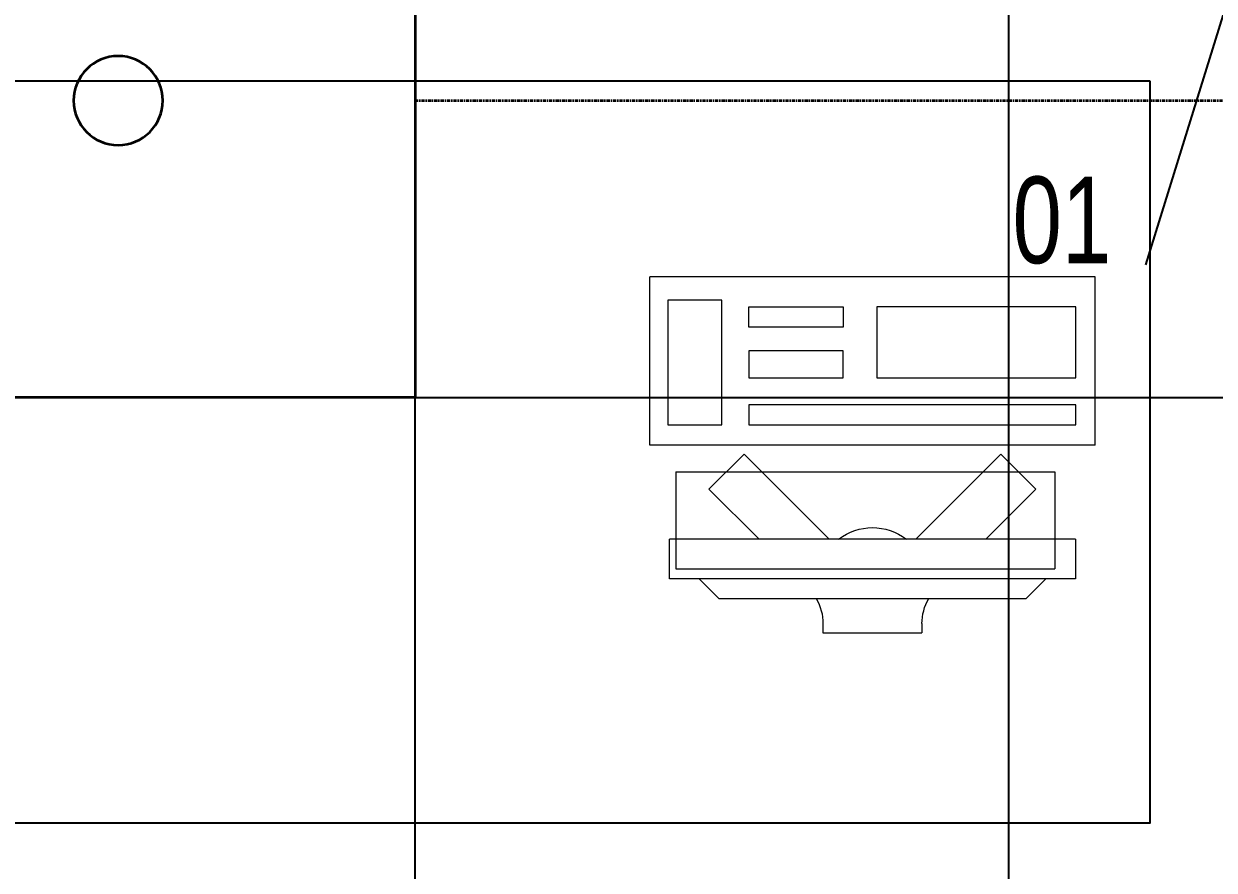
# Model space of a CAD drawing. Extents: x -12260 to 57327, y -29287 to 19916.
# Drawn here: x 15911 to 17113, y 7063 to 7918 of the extents above; entities that cross this region are included whole.
import ezdxf
from ezdxf.enums import TextEntityAlignment as Align

# ---------------------------------------------------------------- set-up
doc = ezdxf.new("R2010")
doc.units = 0
doc.header["$LTSCALE"] = 0.25
doc.linetypes.add('DASHDOT', pattern=[25.4, 12.7, -6.35, 0, -6.35])
for name, color, linetype, lineweight in [('01-First Floor$0$72_EGR_EQP_TAG', 142, 'Continuous', 5), ('01-First Floor$0$LOADING', 253, 'Continuous', 5), ('E-LITE-CIRC-NUMB', 6, 'Continuous', 25), ('E-LITE-CLNG', 150, 'Continuous', 35), ('E-LITE-CLNG-CNDT', 6, 'DASHDOT', 35), ('E-LITE-CTRL', 6, 'Continuous', 25), ('E-LITE-IDEN', 6, 'Continuous', 25), ('E-POWR-WIRE', 6, 'Continuous', 25), ('E-POWR-WIRE @ 100', 6, 'Continuous', 25), ('E-POWR-WIRE @ 20', 6, 'Continuous', 25), ('E-POWR-WIRE @ 50', 6, 'Continuous', 25)]:
    doc.layers.add(name, color=color, linetype=linetype, lineweight=lineweight)
doc.layers.add('01-First Floor$0$FALSE CEILING', color=251, linetype='Continuous')
doc.styles.add('01-First Floor$0$X3G_ENTITY_257CFD', font='swisscl.ttf', dxfattribs={"height": 200})
doc.styles.add('DC_SIMPLEX', font='SIMPLEX.shx', dxfattribs={"width": 0.7})

# ---------------------------------------------------------------- blocks, each defined once
blk = doc.blocks.new('01-First Floor$0$ITCWLS1-P')
at = {"layer": '01-First Floor$0$LOADING'}
for p, q in [((-0.17, 0.45), (-0.17, 0)), ((-0.17, 0.45), (0, 0.45)), ((0, 0.45), (0, 0)), ((-0.2651, 0.43, 0), (-0.3051, 0.43, 0)), ((-0.3051, 0.43, 0), (-0.3051, 0.02, 0)), ((-0.2651, 0.43, 0), (-0.2651, 0.02, 0)), ((-0.1496, 0.4305), (-0.1291, 0.4305)), ((-0.1291, 0.4305), (-0.1291, 0.4089)), ((-0.197, 0.4094), (-0.295, 0.4094)), ((-0.295, 0.0264), (-0.295, 0.4094)), ((-0.197, 0.0264), (-0.197, 0.4094)), ((-0.3251, 0.38, 0), (-0.3051, 0.4, 0)), ((-0.3251, 0.38, 0), (-0.3251, 0.07, 0)), ((-0.3503, 0.275), (-0.3596, 0.275)), ((-0.3596, 0.175), (-0.3596, 0.275)), ((-0.3503, 0.175), (-0.3596, 0.175)), ((-0.3251, 0.07, 0), (-0.3051, 0.05, 0)), ((-0.197, 0.0264), (-0.295, 0.0264)), ((-0.3051, 0.02, 0), (-0.2651, 0.02, 0)), ((-0.17, 0), (0, 0))]:
    blk.add_line(p, q, dxfattribs=at)
at = {"layer": '01-First Floor$0$LOADING', "extrusion": (2.48281e-10, 3.18408e-10, -1)}
for p, q in [((-0.2651, 0.3395), (-0.2144, 0.3902)), ((-0.1791, 0.3548), (-0.2144, 0.3902)), ((-0.2651, 0.2688), (-0.1791, 0.3548))]:
    blk.add_line(p, q, dxfattribs=at)
at = {"layer": '01-First Floor$0$LOADING', "extrusion": (2.48281e-10, -3.18408e-10, -1)}
for p, q in [((-0.2651, 0.1812), (-0.1791, 0.0952)), ((-0.2651, 0.1105), (-0.2144, 0.0598)), ((-0.1791, 0.0952), (-0.2144, 0.0598))]:
    blk.add_line(p, q, dxfattribs=at)
at = {"layer": '01-First Floor$0$LOADING'}
for points in [[(-0.1291, 0.4089), (-0.1291, 0.1), (-0.1496, 0.1), (-0.1496, 0.4305)], [(-0.1496, 0.1), (-0.1496, 0.1), (-0.1496, 0.1), (-0.1496, 0.1), (-0.1496, 0.1), (-0.1496, 0.1), (-0.1496, 0.1), (-0.1496, 0.1), (-0.1496, 0.1)], [(-0.1496, 0.1), (-0.1496, 0.1), (-0.1496, 0.1), (-0.1496, 0.1), (-0.1496, 0.1), (-0.1496, 0.1), (-0.1496, 0.1), (-0.1496, 0.1), (-0.1496, 0.1), (-0.1496, 0.1), (-0.1496, 0.1), (-0.1496, 0.1), (-0.1496, 0.1), (-0.1496, 0.1), (-0.1496, 0.1), (-0.1496, 0.1), (-0.1496, 0.1), (-0.1496, 0.1)], [(-0.1496, 0.1), (-0.1496, 0.1), (-0.1496, 0.1), (-0.1496, 0.1), (-0.1496, 0.1), (-0.1496, 0.1), (-0.1496, 0.1), (-0.1496, 0.1), (-0.1496, 0.1), (-0.1496, 0.1)], [(-0.1496, 0.1), (-0.1496, 0.1), (-0.1496, 0.1), (-0.1496, 0.1), (-0.1496, 0.1), (-0.1496, 0.1), (-0.1496, 0.1)], [(-0.1496, 0.1), (-0.1496, 0.1), (-0.1496, 0.1), (-0.1496, 0.1), (-0.1496, 0.1), (-0.1496, 0.1), (-0.1496, 0.1), (-0.1496, 0.1), (-0.1496, 0.1), (-0.1496, 0.1)], [(-0.1496, 0.1), (-0.1496, 0.1), (-0.1496, 0.1), (-0.1496, 0.1), (-0.1496, 0.1), (-0.1496, 0.1), (-0.1496, 0.1), (-0.1496, 0.1), (-0.1496, 0.1), (-0.1496, 0.1), (-0.1496, 0.1), (-0.1496, 0.1), (-0.1496, 0.1), (-0.1496, 0.1), (-0.1496, 0.1)], [(-0.1496, 0.1), (-0.1496, 0.1), (-0.1496, 0.1), (-0.1496, 0.1), (-0.1496, 0.1), (-0.1496, 0.1), (-0.1496, 0.1), (-0.1496, 0.1), (-0.1496, 0.1), (-0.1496, 0.1)], [(-0.1496, 0.1), (-0.1496, 0.1), (-0.1496, 0.1), (-0.1496, 0.1), (-0.1496, 0.1), (-0.1496, 0.1), (-0.1496, 0.1), (-0.1496, 0.1), (-0.1496, 0.1), (-0.1496, 0.1)], [(-0.1496, 0.1), (-0.1496, 0.1), (-0.1496, 0.1), (-0.1496, 0.1), (-0.1496, 0.1), (-0.1496, 0.1), (-0.1496, 0.1), (-0.1496, 0.1), (-0.1496, 0.1), (-0.1496, 0.1), (-0.1496, 0.1), (-0.1496, 0.1), (-0.1496, 0.1), (-0.1496, 0.1), (-0.1496, 0.1), (-0.1496, 0.1), (-0.1496, 0.1), (-0.1496, 0.1), (-0.1496, 0.1), (-0.1496, 0.1), (-0.1496, 0.1), (-0.1496, 0.1), (-0.1496, 0.1), (-0.1496, 0.1), (-0.1496, 0.1), (-0.1496, 0.1), (-0.1496, 0.1), (-0.1496, 0.1), (-0.1496, 0.1), (-0.1496, 0.1), (-0.1496, 0.1), (-0.1496, 0.1), (-0.1496, 0.1), (-0.1496, 0.1), (-0.1496, 0.1), (-0.1496, 0.1), (-0.1496, 0.1), (-0.1496, 0.1), (-0.1496, 0.1), (-0.1496, 0.1), (-0.1496, 0.1), (-0.1496, 0.1), (-0.1496, 0.1), (-0.1496, 0.1), (-0.1496, 0.1), (-0.1496, 0.1), (-0.1496, 0.1), (-0.1496, 0.1), (-0.1496, 0.1), (-0.1496, 0.1), (-0.1496, 0.1), (-0.1496, 0.1), (-0.1496, 0.1), (-0.1496, 0.1)], [(-0.1496, 0.1), (-0.1496, 0.1), (-0.1496, 0.1), (-0.1496, 0.1), (-0.1496, 0.1), (-0.1496, 0.1), (-0.1496, 0.1), (-0.1496, 0.1), (-0.1496, 0.1), (-0.1496, 0.1), (-0.1496, 0.1), (-0.1496, 0.1), (-0.1496, 0.1), (-0.1496, 0.1), (-0.1496, 0.1), (-0.1496, 0.1), (-0.1496, 0.1), (-0.1496, 0.1), (-0.1496, 0.1), (-0.1496, 0.1), (-0.1496, 0.1), (-0.1496, 0.1), (-0.1496, 0.1), (-0.1496, 0.1), (-0.1496, 0.1), (-0.1496, 0.1), (-0.1496, 0.1), (-0.1496, 0.1), (-0.1496, 0.1), (-0.1496, 0.1), (-0.1496, 0.1), (-0.1496, 0.1), (-0.1496, 0.1), (-0.1496, 0.1), (-0.1496, 0.1), (-0.1496, 0.1), (-0.1496, 0.1), (-0.1496, 0.1), (-0.1496, 0.1), (-0.1496, 0.1), (-0.1496, 0.1), (-0.1496, 0.1), (-0.1496, 0.1), (-0.1496, 0.1), (-0.1496, 0.1), (-0.1496, 0.1), (-0.1496, 0.1), (-0.1496, 0.1), (-0.1496, 0.1), (-0.1496, 0.1), (-0.1496, 0.1), (-0.1496, 0.1), (-0.1496, 0.1), (-0.1496, 0.1), (-0.1496, 0.1), (-0.1496, 0.1), (-0.1496, 0.1), (-0.1496, 0.1), (-0.1496, 0.1), (-0.1496, 0.1), (-0.1496, 0.1), (-0.1496, 0.1), (-0.1496, 0.1), (-0.1496, 0.1), (-0.1496, 0.1), (-0.1496, 0.1), (-0.1496, 0.1), (-0.1496, 0.1), (-0.1496, 0.1), (-0.1496, 0.1), (-0.1496, 0.1), (-0.1496, 0.1), (-0.1496, 0.1), (-0.1496, 0.1), (-0.1496, 0.1), (-0.1496, 0.1), (-0.1496, 0.1), (-0.1496, 0.1), (-0.1496, 0.1), (-0.1496, 0.1), (-0.1496, 0.1), (-0.1496, 0.1), (-0.1496, 0.1), (-0.1496, 0.1), (-0.1496, 0.1), (-0.1496, 0.1), (-0.1496, 0.1), (-0.1496, 0.1), (-0.1496, 0.1)], [(-0.1496, 0.1), (-0.1496, 0.1), (-0.1496, 0.1), (-0.1496, 0.1), (-0.1496, 0.1), (-0.1496, 0.1), (-0.1496, 0.1), (-0.1496, 0.1), (-0.1496, 0.1), (-0.1496, 0.1), (-0.1496, 0.1), (-0.1496, 0.1)], [(-0.1496, 0.1), (-0.1496, 0.1), (-0.1496, 0.1), (-0.1496, 0.1), (-0.1496, 0.1), (-0.1496, 0.1), (-0.1496, 0.1)], [(-0.1496, 0.1), (-0.1496, 0.1), (-0.1496, 0.1), (-0.1496, 0.1), (-0.1496, 0.1), (-0.1496, 0.1), (-0.1496, 0.1), (-0.1496, 0.1), (-0.1496, 0.1), (-0.1496, 0.1), (-0.1496, 0.1), (-0.1496, 0.1), (-0.1496, 0.1), (-0.1496, 0.1), (-0.1496, 0.1), (-0.1496, 0.1), (-0.1496, 0.1)], [(-0.1496, 0.1), (-0.1496, 0.1), (-0.1496, 0.1), (-0.1496, 0.1), (-0.1496, 0.1), (-0.1496, 0.1), (-0.1496, 0.1), (-0.1496, 0.1), (-0.1496, 0.1), (-0.1496, 0.1), (-0.1496, 0.1), (-0.1496, 0.1), (-0.1496, 0.1), (-0.1496, 0.1), (-0.1496, 0.1), (-0.1496, 0.1), (-0.1496, 0.1), (-0.1496, 0.1), (-0.1496, 0.1), (-0.1496, 0.1), (-0.1496, 0.1), (-0.1496, 0.1), (-0.1496, 0.1), (-0.1496, 0.1), (-0.1496, 0.1), (-0.1496, 0.1), (-0.1496, 0.1), (-0.1496, 0.1), (-0.1496, 0.1), (-0.1496, 0.1), (-0.1496, 0.1), (-0.1496, 0.1), (-0.1496, 0.1), (-0.1496, 0.1), (-0.1496, 0.1), (-0.1496, 0.1), (-0.1496, 0.1), (-0.1496, 0.1), (-0.1496, 0.1), (-0.1496, 0.1), (-0.1496, 0.1), (-0.1496, 0.1), (-0.1496, 0.1), (-0.1496, 0.1), (-0.1496, 0.1), (-0.1496, 0.1), (-0.1496, 0.1), (-0.1496, 0.1), (-0.1496, 0.1), (-0.1496, 0.1), (-0.1496, 0.1), (-0.1496, 0.1), (-0.1496, 0.1), (-0.1496, 0.1), (-0.1496, 0.1), (-0.1496, 0.1), (-0.1496, 0.1), (-0.1496, 0.1), (-0.1496, 0.1), (-0.1496, 0.1), (-0.1496, 0.1), (-0.1496, 0.1), (-0.1496, 0.1), (-0.1496, 0.1), (-0.1496, 0.1), (-0.1496, 0.1), (-0.1496, 0.1), (-0.1496, 0.1), (-0.1496, 0.1), (-0.1496, 0.1), (-0.1496, 0.1), (-0.1496, 0.1), (-0.1496, 0.1), (-0.1496, 0.1), (-0.1496, 0.1), (-0.1496, 0.1), (-0.1496, 0.1), (-0.1496, 0.1), (-0.1496, 0.1), (-0.1496, 0.1), (-0.1496, 0.1), (-0.1496, 0.1), (-0.1496, 0.1), (-0.1496, 0.1), (-0.1496, 0.1), (-0.1496, 0.1), (-0.1496, 0.1), (-0.1496, 0.1), (-0.1496, 0.1), (-0.1496, 0.1), (-0.1496, 0.1), (-0.1496, 0.1), (-0.1496, 0.1), (-0.1496, 0.1), (-0.1496, 0.1), (-0.1496, 0.1), (-0.1496, 0.1), (-0.1496, 0.1), (-0.1496, 0.1), (-0.1496, 0.1), (-0.1496, 0.1), (-0.1496, 0.1), (-0.1496, 0.1), (-0.1496, 0.1), (-0.1496, 0.1), (-0.1496, 0.1), (-0.1496, 0.1), (-0.1496, 0.1), (-0.1496, 0.1), (-0.1496, 0.1), (-0.1496, 0.1)], [(-0.1496, 0.1), (-0.1496, 0.1), (-0.1496, 0.1), (-0.1496, 0.1), (-0.1496, 0.1), (-0.1496, 0.1), (-0.1496, 0.1), (-0.1496, 0.1)]]:
    blk.add_lwpolyline(points, dxfattribs=at)
for points in [[(-0.1019, 0.4305), (-0.0304, 0.4305), (-0.0304, 0.2294), (-0.1019, 0.2294)], [(-0.1019, 0.1954), (-0.0747, 0.1954), (-0.0747, 0.1), (-0.1019, 0.1)], [(-0.0304, 0.1954), (-0.0508, 0.1954), (-0.0508, 0.1), (-0.0304, 0.1)], [(-0.1496, 0.1), (-0.1496, 0.1), (-0.1496, 0.1), (-0.1496, 0.1), (-0.1496, 0.1), (-0.1496, 0.1), (-0.1496, 0.1), (-0.1496, 0.1), (-0.1496, 0.1), (-0.1496, 0.1), (-0.1496, 0.1), (-0.1496, 0.1), (-0.1496, 0.1), (-0.1496, 0.1), (-0.1496, 0.1), (-0.1496, 0.1), (-0.1496, 0.1), (-0.1496, 0.1), (-0.1496, 0.1), (-0.1496, 0.1), (-0.1496, 0.1), (-0.1496, 0.1), (-0.1496, 0.1), (-0.1496, 0.1), (-0.1496, 0.1), (-0.1496, 0.1), (-0.1496, 0.1), (-0.1496, 0.1), (-0.1496, 0.1), (-0.1496, 0.1), (-0.1496, 0.1), (-0.1496, 0.1), (-0.1496, 0.1), (-0.1496, 0.1), (-0.1496, 0.1), (-0.1496, 0.1), (-0.1496, 0.1), (-0.1496, 0.1), (-0.1496, 0.1), (-0.1496, 0.1), (-0.1496, 0.1), (-0.1496, 0.1), (-0.1496, 0.1), (-0.1496, 0.1), (-0.1496, 0.1), (-0.1496, 0.1), (-0.1496, 0.1), (-0.1496, 0.1), (-0.1496, 0.1), (-0.1496, 0.1), (-0.1496, 0.1), (-0.1496, 0.1), (-0.1496, 0.1), (-0.1496, 0.1), (-0.1496, 0.1), (-0.1496, 0.1), (-0.1496, 0.1), (-0.1496, 0.1), (-0.1496, 0.1), (-0.1496, 0.1), (-0.1496, 0.1), (-0.1496, 0.1), (-0.1496, 0.1), (-0.1496, 0.1), (-0.1496, 0.1), (-0.1496, 0.1), (-0.1496, 0.1), (-0.1496, 0.1), (-0.1496, 0.1), (-0.1496, 0.1), (-0.1496, 0.1), (-0.1496, 0.1), (-0.1496, 0.1), (-0.1496, 0.1), (-0.1496, 0.1), (-0.1496, 0.1), (-0.1496, 0.1), (-0.1496, 0.1), (-0.1496, 0.1), (-0.1496, 0.1), (-0.1496, 0.1), (-0.1496, 0.1), (-0.1496, 0.1), (-0.1496, 0.1), (-0.1496, 0.1), (-0.1496, 0.1), (-0.1496, 0.1), (-0.1496, 0.1), (-0.1496, 0.1), (-0.1496, 0.1), (-0.1496, 0.1), (-0.1496, 0.1), (-0.1496, 0.1), (-0.1496, 0.1), (-0.1496, 0.1), (-0.1496, 0.1), (-0.1496, 0.1), (-0.1496, 0.1), (-0.1496, 0.1), (-0.1496, 0.1), (-0.1496, 0.1), (-0.1496, 0.1), (-0.1496, 0.1), (-0.1496, 0.1), (-0.1496, 0.1), (-0.1496, 0.1), (-0.1496, 0.1), (-0.1496, 0.1), (-0.1496, 0.1), (-0.1496, 0.1), (-0.1496, 0.1), (-0.1496, 0.1), (-0.1496, 0.1), (-0.1496, 0.1), (-0.1496, 0.1), (-0.1496, 0.1), (-0.1496, 0.1), (-0.1496, 0.1), (-0.1496, 0.1), (-0.1496, 0.1), (-0.1496, 0.1), (-0.1496, 0.1), (-0.1496, 0.1), (-0.1496, 0.1), (-0.1496, 0.1), (-0.1496, 0.1), (-0.1496, 0.1), (-0.1496, 0.1), (-0.1496, 0.1), (-0.1496, 0.1), (-0.1496, 0.1), (-0.1496, 0.1), (-0.1496, 0.1), (-0.1496, 0.1), (-0.1496, 0.1), (-0.1496, 0.1), (-0.1496, 0.1), (-0.1496, 0.1), (-0.1496, 0.1), (-0.1496, 0.1), (-0.1496, 0.1), (-0.1496, 0.1), (-0.1496, 0.1), (-0.1496, 0.1), (-0.1496, 0.1), (-0.1496, 0.1), (-0.1496, 0.1), (-0.1496, 0.1), (-0.1496, 0.1), (-0.1496, 0.1), (-0.1496, 0.1), (-0.1496, 0.1), (-0.1496, 0.1), (-0.1496, 0.1), (-0.1496, 0.1), (-0.1496, 0.1), (-0.1496, 0.1), (-0.1496, 0.1), (-0.1496, 0.1), (-0.1496, 0.1), (-0.1496, 0.1), (-0.1496, 0.1), (-0.1496, 0.1), (-0.1496, 0.1), (-0.1496, 0.1), (-0.1496, 0.1), (-0.1496, 0.1), (-0.1496, 0.1), (-0.1496, 0.1), (-0.1496, 0.1), (-0.1496, 0.1), (-0.1496, 0.1), (-0.1496, 0.1), (-0.1496, 0.1), (-0.1496, 0.1), (-0.1496, 0.1), (-0.1496, 0.1), (-0.1496, 0.1), (-0.1496, 0.1), (-0.1496, 0.1), (-0.1496, 0.1), (-0.1496, 0.1), (-0.1496, 0.1), (-0.1496, 0.1), (-0.1496, 0.1), (-0.1496, 0.1), (-0.1496, 0.1), (-0.1496, 0.1), (-0.1496, 0.1), (-0.1496, 0.1), (-0.1496, 0.1), (-0.1496, 0.1), (-0.1496, 0.1), (-0.1496, 0.1), (-0.1496, 0.1), (-0.1496, 0.1), (-0.1496, 0.1), (-0.1496, 0.1), (-0.1496, 0.1), (-0.1496, 0.1), (-0.1496, 0.1), (-0.1496, 0.1), (-0.1496, 0.1), (-0.1496, 0.1), (-0.1496, 0.1), (-0.1496, 0.1), (-0.1496, 0.1), (-0.1496, 0.1), (-0.1496, 0.1), (-0.1496, 0.1), (-0.1496, 0.1), (-0.1496, 0.1), (-0.1496, 0.1), (-0.1496, 0.1), (-0.1496, 0.1), (-0.1496, 0.1), (-0.1496, 0.1), (-0.1496, 0.1), (-0.1496, 0.1), (-0.1496, 0.1), (-0.1496, 0.1), (-0.1496, 0.1), (-0.1496, 0.1), (-0.1496, 0.1), (-0.1496, 0.1), (-0.1496, 0.1), (-0.1496, 0.1), (-0.1496, 0.1), (-0.1496, 0.1), (-0.1496, 0.1), (-0.1496, 0.1), (-0.1496, 0.1), (-0.1496, 0.1), (-0.1496, 0.1), (-0.1496, 0.1), (-0.1496, 0.1), (-0.1496, 0.1), (-0.1496, 0.1), (-0.1496, 0.1), (-0.1496, 0.1), (-0.1496, 0.1), (-0.1496, 0.1), (-0.1496, 0.1), (-0.1496, 0.1), (-0.1496, 0.1), (-0.1496, 0.1), (-0.1496, 0.1), (-0.1496, 0.1), (-0.1496, 0.1), (-0.1496, 0.1), (-0.1496, 0.1), (-0.1496, 0.1), (-0.1496, 0.1), (-0.1496, 0.1), (-0.1496, 0.1), (-0.1496, 0.1), (-0.1496, 0.1), (-0.1496, 0.1), (-0.1496, 0.1), (-0.1496, 0.1), (-0.1496, 0.1), (-0.1496, 0.1), (-0.1496, 0.1), (-0.1496, 0.1), (-0.1496, 0.1), (-0.1496, 0.1), (-0.1496, 0.1), (-0.1496, 0.1), (-0.1496, 0.1), (-0.1496, 0.1), (-0.1496, 0.1), (-0.1496, 0.1), (-0.1496, 0.1), (-0.1496, 0.1), (-0.1496, 0.1), (-0.1496, 0.1), (-0.1496, 0.1)], [(-0.1496, 0.1), (-0.1496, 0.1), (-0.1496, 0.1), (-0.1496, 0.1), (-0.1496, 0.1), (-0.1496, 0.1), (-0.1496, 0.1), (-0.1496, 0.1), (-0.1496, 0.1), (-0.1496, 0.1), (-0.1496, 0.1), (-0.1496, 0.1), (-0.1496, 0.1), (-0.1496, 0.1), (-0.1496, 0.1), (-0.1496, 0.1), (-0.1496, 0.1), (-0.1496, 0.1), (-0.1496, 0.1), (-0.1496, 0.1), (-0.1496, 0.1), (-0.1496, 0.1), (-0.1496, 0.1), (-0.1496, 0.1), (-0.1496, 0.1), (-0.1496, 0.1), (-0.1496, 0.1), (-0.1496, 0.1), (-0.1496, 0.1), (-0.1496, 0.1), (-0.1496, 0.1), (-0.1496, 0.1), (-0.1496, 0.1), (-0.1496, 0.1), (-0.1496, 0.1), (-0.1496, 0.1), (-0.1496, 0.1), (-0.1496, 0.1), (-0.1496, 0.1), (-0.1496, 0.1), (-0.1496, 0.1), (-0.1496, 0.1), (-0.1496, 0.1), (-0.1496, 0.1), (-0.1496, 0.1), (-0.1496, 0.1), (-0.1496, 0.1), (-0.1496, 0.1), (-0.1496, 0.1), (-0.1496, 0.1), (-0.1496, 0.1), (-0.1496, 0.1), (-0.1496, 0.1), (-0.1496, 0.1), (-0.1496, 0.1), (-0.1496, 0.1), (-0.1496, 0.1), (-0.1496, 0.1), (-0.1496, 0.1), (-0.1496, 0.1), (-0.1496, 0.1), (-0.1496, 0.1), (-0.1496, 0.1), (-0.1496, 0.1), (-0.1496, 0.1), (-0.1496, 0.1), (-0.1496, 0.1), (-0.1496, 0.1), (-0.1496, 0.1), (-0.1496, 0.1), (-0.1496, 0.1), (-0.1496, 0.1), (-0.1496, 0.1), (-0.1496, 0.1), (-0.1496, 0.1), (-0.1496, 0.1), (-0.1496, 0.1), (-0.1496, 0.1), (-0.1496, 0.1), (-0.1496, 0.1), (-0.1496, 0.1), (-0.1496, 0.1), (-0.1496, 0.1), (-0.1496, 0.1), (-0.1496, 0.1), (-0.1496, 0.1), (-0.1496, 0.1), (-0.1496, 0.1), (-0.1496, 0.1), (-0.1496, 0.1), (-0.1496, 0.1), (-0.1496, 0.1), (-0.1496, 0.1), (-0.1496, 0.1), (-0.1496, 0.1), (-0.1496, 0.1), (-0.1496, 0.1), (-0.1496, 0.1), (-0.1496, 0.1), (-0.1496, 0.1), (-0.1496, 0.1), (-0.1496, 0.1), (-0.1496, 0.1), (-0.1496, 0.1), (-0.1496, 0.1), (-0.1496, 0.1), (-0.1496, 0.1), (-0.1496, 0.1), (-0.1496, 0.1), (-0.1496, 0.1), (-0.1496, 0.1), (-0.1496, 0.1), (-0.1496, 0.1), (-0.1496, 0.1), (-0.1496, 0.1), (-0.1496, 0.1), (-0.1496, 0.1), (-0.1496, 0.1), (-0.1496, 0.1), (-0.1496, 0.1), (-0.1496, 0.1), (-0.1496, 0.1), (-0.1496, 0.1), (-0.1496, 0.1), (-0.1496, 0.1), (-0.1496, 0.1), (-0.1496, 0.1), (-0.1496, 0.1), (-0.1496, 0.1), (-0.1496, 0.1), (-0.1496, 0.1), (-0.1496, 0.1), (-0.1496, 0.1), (-0.1496, 0.1), (-0.1496, 0.1), (-0.1496, 0.1), (-0.1496, 0.1), (-0.1496, 0.1), (-0.1496, 0.1), (-0.1496, 0.1), (-0.1496, 0.1), (-0.1496, 0.1), (-0.1496, 0.1), (-0.1496, 0.1), (-0.1496, 0.1), (-0.1496, 0.1), (-0.1496, 0.1), (-0.1496, 0.1), (-0.1496, 0.1), (-0.1496, 0.1), (-0.1496, 0.1), (-0.1496, 0.1), (-0.1496, 0.1), (-0.1496, 0.1), (-0.1496, 0.1), (-0.1496, 0.1), (-0.1496, 0.1), (-0.1496, 0.1), (-0.1496, 0.1), (-0.1496, 0.1), (-0.1496, 0.1), (-0.1496, 0.1), (-0.1496, 0.1), (-0.1496, 0.1), (-0.1496, 0.1), (-0.1496, 0.1), (-0.1496, 0.1), (-0.1496, 0.1), (-0.1496, 0.1), (-0.1496, 0.1), (-0.1496, 0.1), (-0.1496, 0.1), (-0.1496, 0.1), (-0.1496, 0.1), (-0.1496, 0.1), (-0.1496, 0.1), (-0.1496, 0.1), (-0.1496, 0.1), (-0.1496, 0.1), (-0.1496, 0.1), (-0.1496, 0.1), (-0.1496, 0.1), (-0.1496, 0.1), (-0.1496, 0.1), (-0.1496, 0.1), (-0.1496, 0.1), (-0.1496, 0.1), (-0.1496, 0.1), (-0.1496, 0.1), (-0.1496, 0.1), (-0.1496, 0.1), (-0.1496, 0.1), (-0.1496, 0.1), (-0.1496, 0.1), (-0.1496, 0.1), (-0.1496, 0.1), (-0.1496, 0.1), (-0.1496, 0.1), (-0.1496, 0.1), (-0.1496, 0.1), (-0.1496, 0.1), (-0.1496, 0.1), (-0.1496, 0.1), (-0.1496, 0.1), (-0.1496, 0.1), (-0.1496, 0.1), (-0.1496, 0.1), (-0.1496, 0.1), (-0.1496, 0.1), (-0.1496, 0.1), (-0.1496, 0.1), (-0.1496, 0.1), (-0.1496, 0.1), (-0.1496, 0.1)], [(-0.1496, 0.1), (-0.1496, 0.1), (-0.1496, 0.1), (-0.1496, 0.1), (-0.1496, 0.1), (-0.1496, 0.1), (-0.1496, 0.1), (-0.1496, 0.1), (-0.1496, 0.1), (-0.1496, 0.1), (-0.1496, 0.1), (-0.1496, 0.1), (-0.1496, 0.1), (-0.1496, 0.1), (-0.1496, 0.1), (-0.1496, 0.1), (-0.1496, 0.1), (-0.1496, 0.1), (-0.1496, 0.1), (-0.1496, 0.1), (-0.1496, 0.1), (-0.1496, 0.1), (-0.1496, 0.1), (-0.1496, 0.1), (-0.1496, 0.1), (-0.1496, 0.1), (-0.1496, 0.1), (-0.1496, 0.1), (-0.1496, 0.1), (-0.1496, 0.1), (-0.1496, 0.1), (-0.1496, 0.1), (-0.1496, 0.1), (-0.1496, 0.1), (-0.1496, 0.1), (-0.1496, 0.1), (-0.1496, 0.1), (-0.1496, 0.1), (-0.1496, 0.1), (-0.1496, 0.1), (-0.1496, 0.1), (-0.1496, 0.1), (-0.1496, 0.1), (-0.1496, 0.1), (-0.1496, 0.1), (-0.1496, 0.1), (-0.1496, 0.1), (-0.1496, 0.1), (-0.1496, 0.1), (-0.1496, 0.1), (-0.1496, 0.1), (-0.1496, 0.1), (-0.1496, 0.1), (-0.1496, 0.1), (-0.1496, 0.1), (-0.1496, 0.1), (-0.1496, 0.1), (-0.1496, 0.1), (-0.1496, 0.1), (-0.1496, 0.1), (-0.1496, 0.1), (-0.1496, 0.1), (-0.1496, 0.1), (-0.1496, 0.1), (-0.1496, 0.1), (-0.1496, 0.1), (-0.1496, 0.1), (-0.1496, 0.1), (-0.1496, 0.1), (-0.1496, 0.1), (-0.1496, 0.1), (-0.1496, 0.1), (-0.1496, 0.1), (-0.1496, 0.1), (-0.1496, 0.1), (-0.1496, 0.1), (-0.1496, 0.1), (-0.1496, 0.1), (-0.1496, 0.1), (-0.1496, 0.1), (-0.1496, 0.1), (-0.1496, 0.1), (-0.1496, 0.1), (-0.1496, 0.1), (-0.1496, 0.1), (-0.1496, 0.1), (-0.1496, 0.1), (-0.1496, 0.1), (-0.1496, 0.1), (-0.1496, 0.1), (-0.1496, 0.1), (-0.1496, 0.1), (-0.1496, 0.1), (-0.1496, 0.1), (-0.1496, 0.1), (-0.1496, 0.1), (-0.1496, 0.1), (-0.1496, 0.1), (-0.1496, 0.1), (-0.1496, 0.1), (-0.1496, 0.1), (-0.1496, 0.1), (-0.1496, 0.1), (-0.1496, 0.1), (-0.1496, 0.1), (-0.1496, 0.1), (-0.1496, 0.1), (-0.1496, 0.1), (-0.1496, 0.1), (-0.1496, 0.1), (-0.1496, 0.1), (-0.1496, 0.1), (-0.1496, 0.1), (-0.1496, 0.1), (-0.1496, 0.1), (-0.1496, 0.1), (-0.1496, 0.1), (-0.1496, 0.1), (-0.1496, 0.1), (-0.1496, 0.1), (-0.1496, 0.1), (-0.1496, 0.1), (-0.1496, 0.1), (-0.1496, 0.1), (-0.1496, 0.1), (-0.1496, 0.1), (-0.1496, 0.1), (-0.1496, 0.1), (-0.1496, 0.1), (-0.1496, 0.1), (-0.1496, 0.1), (-0.1496, 0.1), (-0.1496, 0.1), (-0.1496, 0.1), (-0.1496, 0.1), (-0.1496, 0.1), (-0.1496, 0.1), (-0.1496, 0.1), (-0.1496, 0.1), (-0.1496, 0.1), (-0.1496, 0.1), (-0.1496, 0.1), (-0.1496, 0.1), (-0.1496, 0.1), (-0.1496, 0.1), (-0.1496, 0.1), (-0.1496, 0.1), (-0.1496, 0.1), (-0.1496, 0.1), (-0.1496, 0.1), (-0.1496, 0.1), (-0.1496, 0.1), (-0.1496, 0.1), (-0.1496, 0.1), (-0.1496, 0.1), (-0.1496, 0.1), (-0.1496, 0.1), (-0.1496, 0.1), (-0.1496, 0.1), (-0.1496, 0.1), (-0.1496, 0.1), (-0.1496, 0.1), (-0.1496, 0.1), (-0.1496, 0.1), (-0.1496, 0.1), (-0.1496, 0.1), (-0.1496, 0.1), (-0.1496, 0.1), (-0.1496, 0.1), (-0.1496, 0.1), (-0.1496, 0.1), (-0.1496, 0.1), (-0.1496, 0.1), (-0.1496, 0.1), (-0.1496, 0.1), (-0.1496, 0.1), (-0.1496, 0.1), (-0.1496, 0.1), (-0.1496, 0.1), (-0.1496, 0.1), (-0.1496, 0.1), (-0.1496, 0.1), (-0.1496, 0.1), (-0.1496, 0.1), (-0.1496, 0.1), (-0.1496, 0.1), (-0.1496, 0.1), (-0.1496, 0.1), (-0.1496, 0.1), (-0.1496, 0.1), (-0.1496, 0.1), (-0.1496, 0.1), (-0.1496, 0.1), (-0.1496, 0.1), (-0.1496, 0.1), (-0.1496, 0.1), (-0.1496, 0.1), (-0.1496, 0.1), (-0.1496, 0.1), (-0.1496, 0.1), (-0.1496, 0.1), (-0.1496, 0.1), (-0.1496, 0.1), (-0.1496, 0.1), (-0.1496, 0.1), (-0.1496, 0.1), (-0.1496, 0.1), (-0.1496, 0.1), (-0.1496, 0.1), (-0.1496, 0.1), (-0.1496, 0.1), (-0.1496, 0.1), (-0.1496, 0.1), (-0.1496, 0.1), (-0.1496, 0.1), (-0.1496, 0.1), (-0.1496, 0.1), (-0.1496, 0.1), (-0.1496, 0.1)], [(-0.1496, 0.0727), (-0.0236, 0.0727), (-0.0236, 0.0182), (-0.1496, 0.0182)]]:
    blk.add_lwpolyline(points, close=True, dxfattribs=at)
for centre, radius, start, end in [((-0.3503, 0.325), 0.05, 270, 300.3093), ((-0.3089, 0.225), 0.0556, 321.9431, 38.0569), ((-0.3503, 0.125), 0.05, 59.6907, 90)]:
    blk.add_arc(centre, radius, start, end, dxfattribs=at)
blk = doc.blocks.new('01-First Floor')
at = {"layer": '01-First Floor$0$FALSE CEILING', "linetype": 'Continuous'}
for p, q in [((16306, 4540), (16306, 8610)), ((16906, 4540), (16906, 8610)), ((15106, 7540), (19115.6, 7540))]:
    blk.add_line(p, q, dxfattribs=at)
at = {"layer": '01-First Floor$0$FALSE CEILING', "elevation": -0.1}
blk.add_lwpolyline([(17048.5, 7860), (17048.5, 7110), (15548.5, 7110), (15548.5, 7860)], close=True, dxfattribs=at)
at = {"layer": '01-First Floor$0$LOADING', "elevation": -0.1}
blk.add_lwpolyline([(17048.5, 7860), (17048.5, 7110), (15548.5, 7110), (15548.5, 7860)], close=True, dxfattribs=at)
at = {"layer": '01-First Floor$0$LOADING', "extrusion": (1.93992e-16, 8.01373e-06, 1), "xscale": -1000.000000000009, "yscale": 1000.000000000009, "zscale": 1000.000000000009, "rotation": 270}
blk.add_blockref('01-First Floor$0$ITCWLS1-P', (16543.1, 7661.9, 0), dxfattribs=at)
at = {"layer": '01-First Floor$0$72_EGR_EQP_TAG', "insert": (16959.5, 7763.2, -0.1), "char_height": 87.47, "attachment_point": 2, "style": '01-First Floor$0$X3G_ENTITY_257CFD'}
blk.add_mtext('01', dxfattribs=at)
blk = doc.blocks.new('*U25')
blk.add_lwpolyline([(-300, 300), (-300, -300), (300, -300), (300, 300)], close=True)
blk.add_circle((0, 0), 45)
at = {"layer": 'E-LITE-CIRC-NUMB', "style": 'DC_SIMPLEX', "width": 0.7, "flags": 8}
blk.add_attdef('CIRCUIT', text='', height=200, rotation=0, dxfattribs=at).set_placement((-473.9, 300), align=Align.RIGHT)
at = {"layer": 'E-LITE-CTRL', "style": 'DC_SIMPLEX', "width": 0.7, "flags": 8}
blk.add_attdef('CONTROL', (1118.9, -935), '', height=200, rotation=360, dxfattribs=at)
at = {"layer": 'E-LITE-IDEN', "style": 'DC_SIMPLEX', "width": 0.7, "flags": 8}
blk.add_attdef('TYPE', (460.4, 457.6), '', height=200, rotation=360, dxfattribs=at)
blk = doc.blocks.new('*U40')
for p, q in [((-1.617, -1.658), (-0.587, 1.663)), ((-0.587, 1.663), (-1.389, 1.004)), ((-0.515, -1.66), (0.515, 1.66)), ((0.587, -1.663), (1.617, 1.658)), ((1.078, 1.659), (2.157, 1.657))]:
    blk.add_line(p, q)
at = {"const_width": 0.414}
blk.add_lwpolyline([(0.19, 1.278, 1), (0.604, 1.277, 1)], format="xyb", close=True, dxfattribs=at)
blk = doc.blocks.new('*U792')
at = {"layer": 'E-POWR-WIRE @ 100', "xscale": 100, "yscale": 100, "zscale": 100}
blk.add_blockref('*U40', (17206, 7840), dxfattribs=at)
at = {"layer": 'E-POWR-WIRE @ 20', "xscale": 20, "yscale": 20, "zscale": 20}
blk.add_blockref('*U40', (17206, 7840), dxfattribs=at)
at = {"layer": 'E-POWR-WIRE @ 50', "xscale": 50, "yscale": 50, "zscale": 50}
blk.add_blockref('*U40', (17206, 7840), dxfattribs=at)

msp = doc.modelspace()

# ---------------------------------------------------------------- linework, layer by layer
at = {"layer": 'E-LITE-CLNG-CNDT'}
msp.add_lwpolyline([(16306, 7840), (18106, 7840)], dxfattribs=at)

# ---------------------------------------------------------------- block references
at = {"layer": 'E-LITE-CLNG'}
ref = msp.add_blockref('*U25', (16006, 7840), dxfattribs=dict(at, xscale=-1))
ref.add_attrib('TYPE', 'LD1', (16399.5, 8144.5), dxfattribs={"layer": 'E-LITE-IDEN', "height": 200, "rotation": 0, "style": 'DC_SIMPLEX', "width": 0.7, "flags": 8})
at = {"layer": 'E-LITE-CLNG-CNDT'}
msp.add_blockref('01-First Floor', (0, 0), dxfattribs=at)
at = {"layer": 'E-POWR-WIRE'}
msp.add_blockref('*U792', (0, 0), dxfattribs=at)

doc.saveas('drawing.dxf')
